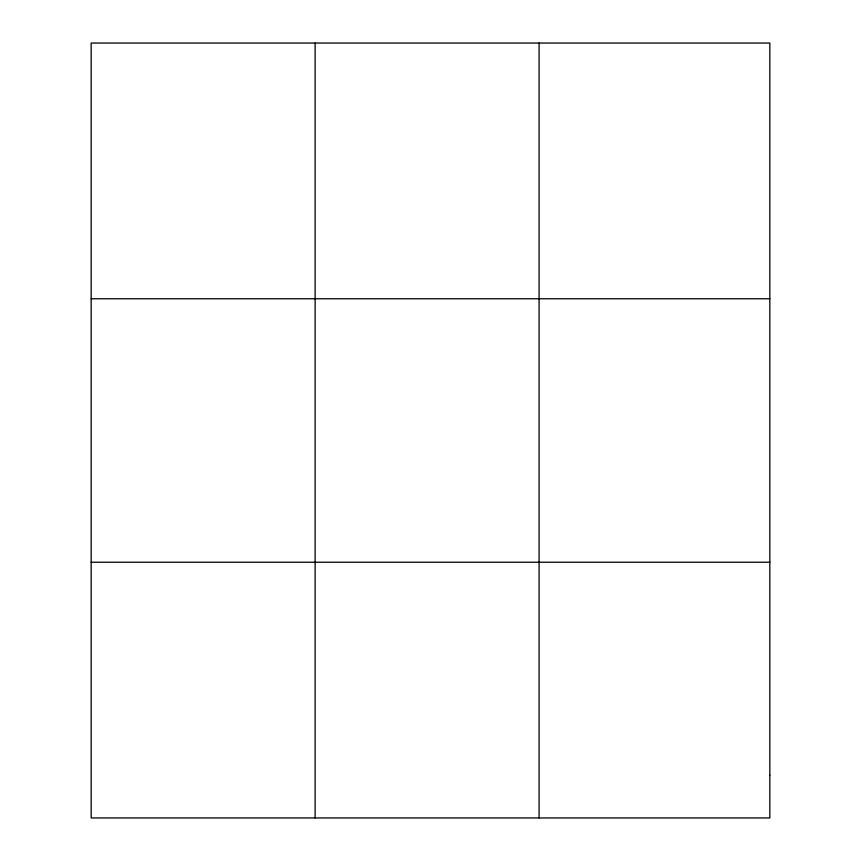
<?xml version="1.0" encoding="UTF-8"?>
<svg xmlns="http://www.w3.org/2000/svg" width="861" height="861" viewBox="0 0 861 861"><rect width="100%" height="100%" fill="white"/><g stroke="black" fill="none" stroke-linecap="round" stroke-linejoin="round"><path stroke-width="1.29" d="M315.126 817.95L315.126 43.05M539.083 817.95L539.083 43.05M91.169 298.767L769.831 298.767M91.169 562.233L769.831 562.233M769.831 775.33L769.831 817.95L91.169 817.95L91.169 43.05L769.831 43.05L769.831 775.33"/></g></svg>
